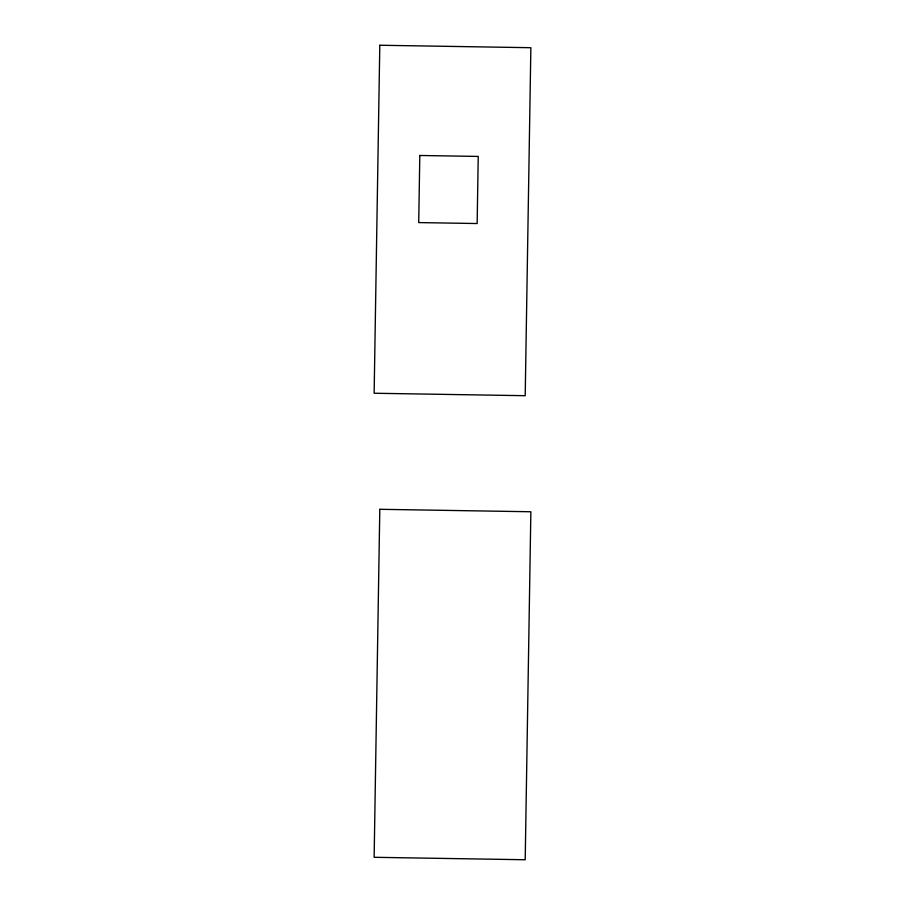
<?xml version="1.0" encoding="UTF-8"?>
<svg xmlns="http://www.w3.org/2000/svg" width="905" height="905" viewBox="0 0 905 905"><rect width="100%" height="100%" fill="white"/><g stroke="black" fill="none" stroke-linecap="round" stroke-linejoin="round"><path stroke-width="1.36" d="M379.795 45.25L374.138 393.245L525.205 395.7L530.862 47.705L379.795 45.25M379.795 509.3L374.138 857.295L525.205 859.75L530.862 511.755L379.795 509.3M419.807 155.479L418.71 222.585L477.15 223.535L478.236 156.429L419.807 155.479"/></g></svg>
